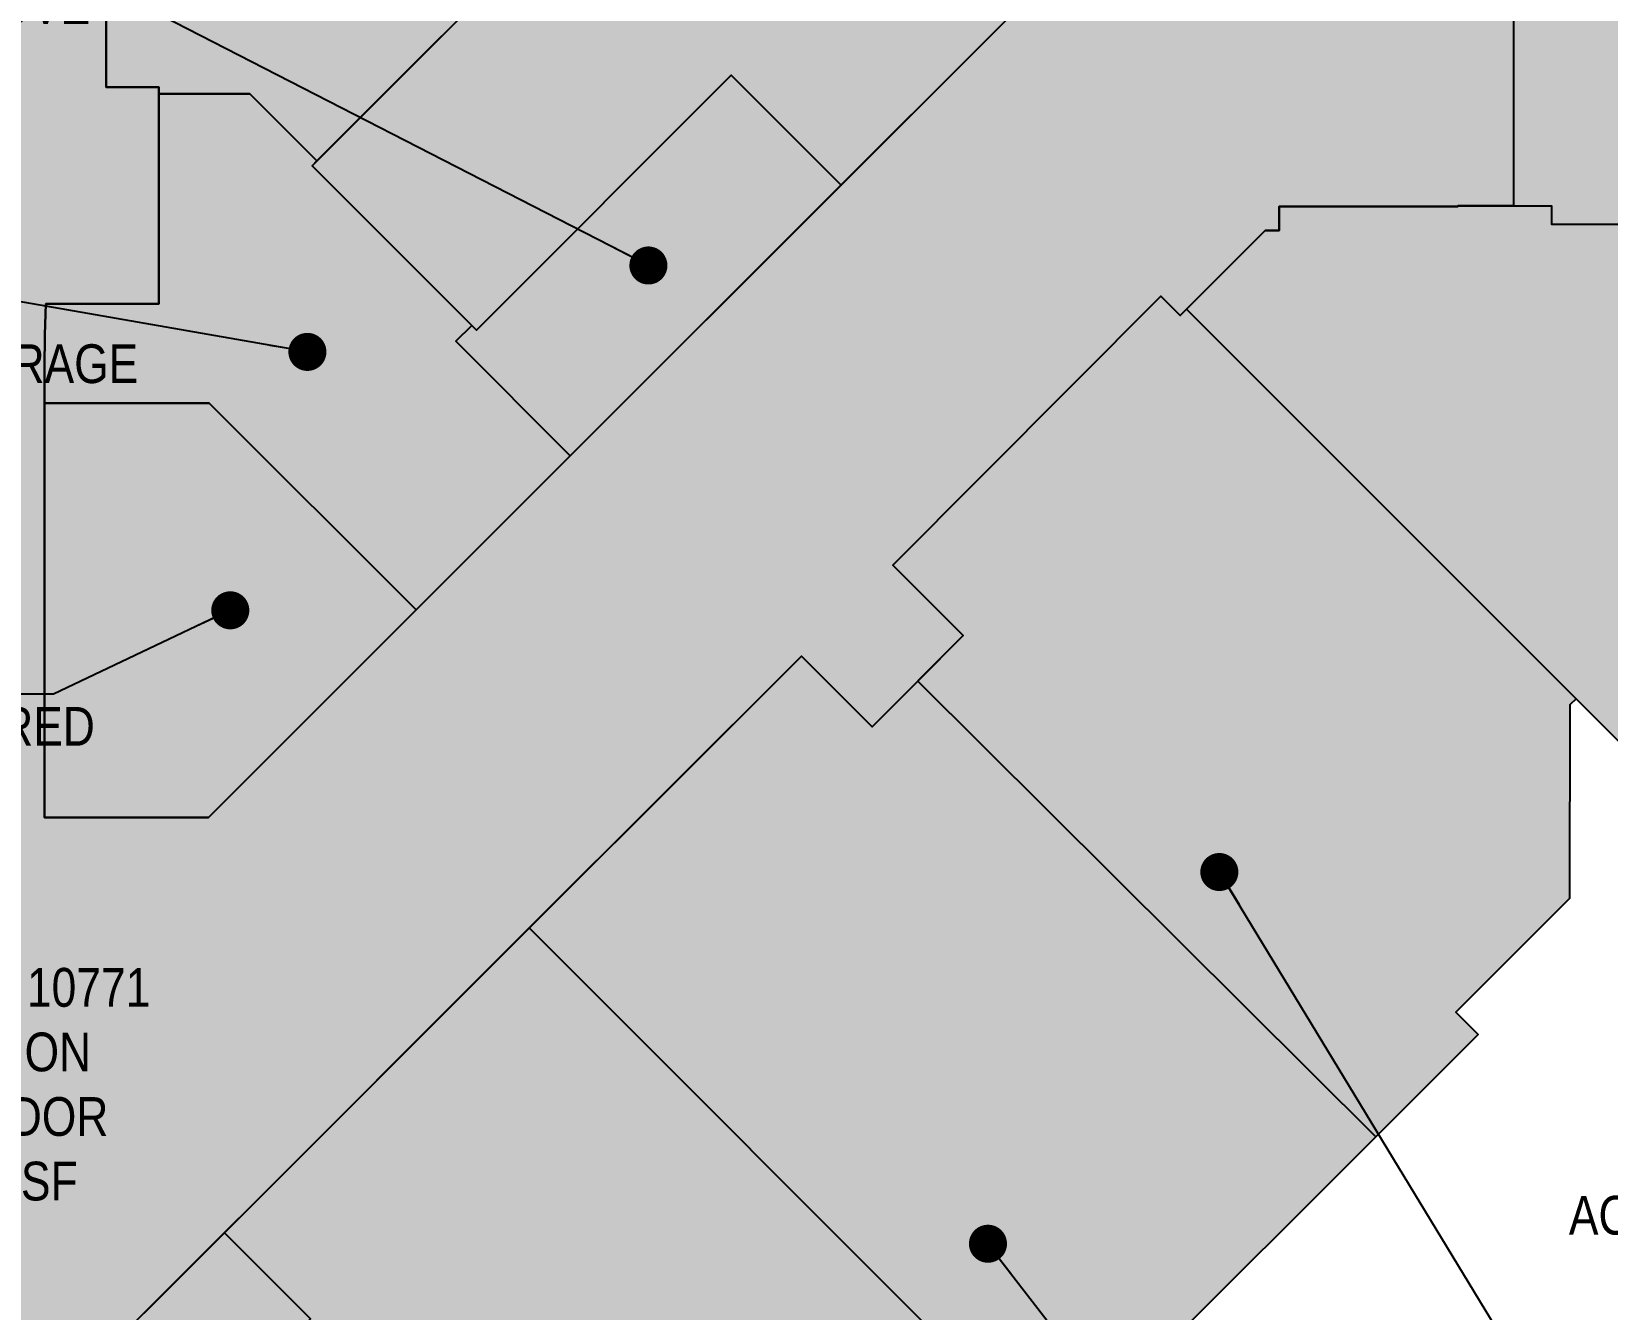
# Model space of a CAD drawing. Header units: inches. Extents: x -331 to 2565, y 2064 to 4565.
# Drawn here: x 331 to 900, y 2961 to 3423 of the extents above; entities that cross this region are included whole.
import ezdxf

# ---------------------------------------------------------------- set-up
doc = ezdxf.new("R2010")
doc.units = ezdxf.units.IN
doc.header["$LTSCALE"] = 96
doc.header["$MEASUREMENT"] = 0
for name, color, linetype in [('0-LABEL', 3, 'Continuous'), ('1-NRT', 200, 'Continuous'), ('1-NRT-PTN', 253, 'Continuous'), ('3-FCM', 190, 'Continuous'), ('3-FCM-PTN', 9, 'Continuous'), ('4-OCC', 6, 'Continuous'), ('4-OCC-PTN', 95, 'Continuous')]:
    doc.layers.add(name, color=color, linetype=linetype)
doc.styles.add('ArialN', font='ARIALN.TTF')
doc.dimstyles.new('AB-220', dxfattribs={"dimscale": 220, "dimtxt": 0.0703125, "dimasz": 0.0625, "dimexe": 0.0625, "dimexo": 0.125, "dimgap": 0.1875, "dimtad": 0, "dimdec": 4, "dimrnd": 0.0625, "dimzin": 0, "dimdsep": 46, "dimlunit": 4, "dimtxsty": 'ArialN', "dimblk": 'ARCHTICK', "dimcen": 0.0625, "dimclrd": 256, "dimclre": 256, "dimclrt": 256, "dimadec": 0, "dimazin": 0, "dimtfac": 1, "dimtdec": 4, "dimtofl": 0, "dimtmove": 2, "dimatfit": 3, "dimldrblk": 'DOT', "dimfxl": 0, "dimfrac": 2, "dimtolj": 1, "dimtzin": 0, "dimlwd": -1, "dimlwe": -1, "dimarcsym": 0})

# ---------------------------------------------------------------- blocks, each defined once
blk = doc.blocks.new('_ArchTick')
at = {"color": 0, "linetype": 'ByBlock', "const_width": 0.15}
blk.add_lwpolyline([(-0.5, -0.5), (0.5, 0.5)], dxfattribs=at)
blk = doc.blocks.new('_Dot')
at = {"lineweight": -2}
blk.add_line((-0.5, 0), (-1, 0), dxfattribs=at)
at = {"const_width": 0.5}
blk.add_lwpolyline([(-0.25, 0, 1), (0.25, 0, 1)], format="xyb", close=True, dxfattribs=at)
blk = doc.blocks.new('tags10')
at = {"layer": '0-LABEL', "char_height": 14, "attachment_point": 5, "style": 'ArialN'}
for s, insert in [('RM  10781\\P26186\\PX-RAY ALCOVE\\P54  SF', (292.6703575070896, 3444.051460933688)), ('RM  10723\\P26186\\PEQUIPMENT STORAGE\\P111  SF', (280.2498346747961, 3314.310499525247)), ('RM  10724\\P26186\\POFFICE - SHARED\\P101  SF', (283.7056649026199, 3183.252034892184)), ('RM  FCM 10771\\PCOMMON\\PCORRIDOR\\P2059  SF', (314.8844474611556, 3042.229241442092)), ('RM  10718\\P26186\\PACCESSIBLE PATIENT ROOM\\P383  SF', (999.944148633718, 3006.5456606997))]:
    blk.add_mtext(s, dxfattribs=dict(at, insert=insert))
at = {"layer": '0-LABEL', "annotation_type": 0, "has_hookline": 1}
for points, hookline_direction, text_width in [([(553.6946597315548, 3338.24257473762), (347.6703575070896, 3444.051460933688), (333.9203575070896, 3444.051460933688)], 1, 117.5866302864939), ([(253.9092313658937, 3117.411140851565), (259.8844474611556, 3042.229241442092), (273.6344474611556, 3042.229241442092)], 0, 113.4420190995907)]:
    blk.add_leader(points, dimstyle='AB-220', override={"dimfxl": 0.0625}, dxfattribs=dict(at, hookline_direction=hookline_direction, text_width=text_width))
for points, hookline_direction, text_width in [([(430.4601499941128, 3307.010100592262), (317.0691901479021, 3326.817244076274)], 1, 176.0886766712142), ([(402.594373824769, 3213.608537868829), (338.7056649026199, 3183.252034892184), (324.9556649026199, 3183.252034892184)], 1, 138.1855388813097), ([(760.0218952257055, 3119.019507383002), (883.905642325426, 2915.071151838594), (897.655642325426, 2915.071151838594)], 0, 119.6398362892224), ([(676.4124520117766, 2984.66951978527), (766.8852146951467, 2867.507609750359), (780.6352146951467, 2867.507609750359)], 0, 119.6398362892224)]:
    blk.add_leader(points, dimstyle='AB-220', dxfattribs=dict(at, hookline_direction=hookline_direction, text_width=text_width))

msp = doc.modelspace()

# ---------------------------------------------------------------- hatches: boundary and pattern name
at = {"layer": '1-NRT-PTN'}
h = msp.add_hatch(color=256, dxfattribs=at)
h.dxf.hatch_style = 1
edge = h.paths.add_edge_path()
edge.add_line((590.8596449213226, 3451.905324601607), (597.2236059520009, 3458.269285632286))
edge.add_line((597.2236059520009, 3458.269285632286), (623.0330034653105, 3432.459888118977))
edge.add_line((623.0330034653105, 3432.459888118977), (658.2241725034677, 3467.651057157143))
edge.add_line((658.2241725034677, 3467.651057157143), (690.9278611328147, 3434.947368526717))
edge.add_line((690.9278611328147, 3434.947368526717), (623.2981685082574, 3367.31767590217))
edge.add_line((623.2981685082574, 3367.31767590217), (583.6177758179139, 3406.998068592514))
edge.add_line((583.6177758179139, 3406.998068592514), (491.5297242424894, 3314.91001701709))
edge.add_line((491.5297242424894, 3314.91001701709), (432.1327546228184, 3374.30698663676))
edge.add_line((432.1327546228184, 3374.30698663676), (524.2208061982408, 3466.395038212182))
edge.add_line((524.2208061982408, 3466.395038212182), (450.2770623436866, 3540.338782066736))
edge.add_line((450.2770623436866, 3540.338782066736), (401.8687808592622, 3563.480321116188))
edge.add_line((401.8687808592622, 3563.480321116188), (396.5621944156524, 3566.294958804692))
edge.add_line((396.5621944156524, 3566.294958804692), (401.7574012880016, 3575.865914062873))
edge.add_line((401.7574012880016, 3575.865914062873), (407.9136552212865, 3586.66807027063))
edge.add_arc((901.3370754218392, 3297.758140453911), 571.7828426501729, 140.4314510308958, 149.6501174805391, ccw=False)
edge.add_line((460.5708242499351, 3661.984348979573), (495.255461378065, 3627.299814948087))
edge.add_line((495.255461378065, 3627.299814948087), (450.7641766864446, 3582.808530256465))
edge.add_line((450.7641766864446, 3582.808530256465), (483.2026374856712, 3550.369943881836))
edge.add_line((483.2026374856712, 3550.369943881836), (487.798831563382, 3554.966137959546))
edge.add_line((487.798831563382, 3554.966137959546), (590.8596449213226, 3451.905324601607))
at = {"layer": '3-FCM-PTN'}
h = msp.add_hatch(color=256, dxfattribs=at)
h.dxf.hatch_style = 1
edge = h.paths.add_edge_path()
edge.add_line((1092.25442862705, 3521.56458674961), (1111.876291836576, 3564.421695614039))
edge.add_line((1111.876291836576, 3564.421695614039), (1112.750382042208, 3564.1027101589))
edge.add_line((1112.750382042208, 3564.1027101589), (1115.758877156308, 3572.754010890833))
edge.add_line((1115.758877156308, 3572.754010890833), (1118.502163794109, 3581.49291002435))
edge.add_line((1118.502163794109, 3581.49291002435), (1120.977727654881, 3590.311379555234))
edge.add_line((1120.977727654881, 3590.311379555234), (1124.271480637071, 3604.076168524619))
edge.add_arc((857.3217545045077, 3663.161657677349), 273.4104081973984, 347.519608184642, 355.821722656267)
edge.add_line((1130.005484995086, 3643.240953964642), (1130.005484996165, 3643.240953964642))
edge.add_line((1130.005484996165, 3643.240953964642), (1129.077738612467, 3643.314808061172))
edge.add_line((1129.077738612467, 3643.314808061172), (1129.077738612467, 3690.840989414948))
edge.add_line((1129.077738612467, 3690.840989414948), (1130.005369761382, 3690.914838850964))
edge.add_arc((844.293335089988, 3669.428333472206), 286.518824284652, 4.300739724201006, 15.15373334039618)
edge.add_arc((830.5777386126629, 3667.077172647229), 300.3749999995364, 14.90271153620701, 16.16455719438679)
edge.add_line((1119.077738612222, 3750.700677865415), (1119.077738612228, 3839.952172647096))
edge.add_line((1119.077738612228, 3839.952172647096), (1143.202738612228, 3839.952172647096))
edge.add_line((1143.202738612228, 3839.952172647096), (1143.202738612228, 3859.827172647097))
edge.add_line((1143.202738612228, 3859.827172647097), (1223.077738612226, 3859.827172647097))
edge.add_line((1223.077738612226, 3859.827172647097), (1223.077738612226, 3867.077172647097))
edge.add_line((1223.077738612226, 3867.077172647097), (1359.327738612227, 3867.077172647097))
edge.add_line((1359.327738612227, 3867.077172647097), (1359.327738612227, 3862.201451851782))
edge.add_line((1359.327738612227, 3862.201451851782), (1421.327738612226, 3862.201451851782))
edge.add_line((1421.327738612226, 3862.201451851782), (1421.327738612228, 3860.952172647095))
edge.add_line((1421.327738612228, 3860.952172647095), (1499.827738612228, 3860.952172647095))
edge.add_line((1499.827738612228, 3860.952172647095), (1499.827738612228, 3827.952172647094))
edge.add_line((1499.827738612228, 3827.952172647094), (1573.702738612208, 3827.952172647094))
edge.add_line((1573.702738612208, 3827.952172647094), (1573.702738613287, 3816.139672647075))
edge.add_line((1573.702738613287, 3816.139672647075), (1681.202738613262, 3816.139672647094))
edge.add_line((1681.202738613262, 3816.139672647094), (1681.202738612208, 3867.077172647095))
edge.add_line((1681.202738612208, 3867.077172647095), (1999.077738612229, 3867.077172647095))
edge.add_line((1999.077738612229, 3867.077172647095), (1999.077738612228, 3467.077172647089))
edge.add_line((1999.077738612228, 3467.077172647089), (1817.827738613326, 3467.077172647089))
edge.add_line((1817.827738613326, 3467.077172647089), (1817.827738612224, 3359.576451851779))
edge.add_line((1817.827738612224, 3359.576451851779), (1864.765238613301, 3359.576451851748))
edge.add_line((1864.765238613301, 3359.576451851748), (1864.765238613301, 3364.01467264711))
edge.add_line((1864.765238613301, 3364.01467264711), (1948.576661756896, 3364.014879376685))
edge.add_line((1948.576661756896, 3364.014879376685), (1948.577738613308, 3367.077172647089))
edge.add_line((1948.577738613308, 3367.077172647089), (1999.577738613308, 3367.076451851789))
edge.add_line((1999.577738613308, 3367.076451851789), (1999.577738613308, 3362.201451851789))
edge.add_line((1999.577738613308, 3362.201451851789), (2129.702738612099, 3362.20145185179))
edge.add_line((2129.702738612099, 3362.20145185179), (2129.702738612099, 3466.827172647092))
edge.add_line((2129.702738612099, 3466.827172647092), (2105.327738612224, 3466.827172647092))
edge.add_line((2105.327738612224, 3466.827172647092), (2105.327738612224, 3502.202172647088))
edge.add_line((2105.327738612224, 3502.202172647088), (2129.702738612099, 3502.202172647088))
edge.add_line((2129.702738612099, 3502.202172647088), (2129.7027386121, 3737.827172647092))
edge.add_line((2129.7027386121, 3737.827172647092), (2102.827738612225, 3737.827172647092))
edge.add_line((2102.827738612225, 3737.827172647092), (2102.827738612225, 3792.577172647092))
edge.add_line((2102.827738612225, 3792.577172647092), (2106.640072344196, 3792.577157092022))
edge.add_line((2106.640072344196, 3792.577157092022), (2106.640106650465, 3876.639656280982))
edge.add_line((2106.640106650465, 3876.639656280982), (2282.45273861318, 3876.639672647088))
edge.add_line((2282.45273861318, 3876.639672647088), (2282.45273861318, 3965.076451851774))
edge.add_line((2282.45273861318, 3965.076451851774), (2251.65195736222, 3965.076451851775))
edge.add_line((2251.65195736222, 3965.076451851775), (2251.65195736222, 3972.326451851777))
edge.add_line((2251.65195736222, 3972.326451851777), (2107.702738612225, 3972.326451851776))
edge.add_line((2107.702738612225, 3972.326451851776), (2107.702738612225, 4006.951812249561))
edge.add_line((2107.702738612225, 4006.951812249561), (2035.765238613308, 4006.951812249561))
edge.add_line((2035.765238613308, 4006.951812249561), (2035.765238613308, 3972.326451851779))
edge.add_line((2035.765238613308, 3972.326451851779), (1626.202738613302, 3972.32645185178))
edge.add_line((1626.202738613302, 3972.32645185178), (1589.452738613298, 3972.32645185178))
edge.add_line((1589.452738613298, 3972.32645185178), (1589.452738613298, 3972.576451851784))
edge.add_line((1589.452738613298, 3972.576451851784), (1549.95273861222, 3972.57645185178))
edge.add_line((1549.95273861222, 3972.57645185178), (1549.952738613298, 3998.076451851868))
edge.add_line((1549.952738613298, 3998.076451851868), (1508.452738613297, 3998.076451851868))
edge.add_line((1508.452738613297, 3998.076451851868), (1508.452738613297, 3972.576451851783))
edge.add_line((1508.452738613297, 3972.576451851783), (1299.327738612254, 3972.576451851855))
edge.add_line((1299.327738612254, 3972.576451851855), (1223.952738612225, 3972.576451851849))
edge.add_line((1223.952738612225, 3972.576451851849), (1223.952738612225, 4008.576451851784))
edge.add_line((1223.952738612225, 4008.576451851784), (1177.327738612216, 4008.576451851787))
edge.add_line((1177.327738612216, 4008.576451851787), (1177.327738612212, 3972.576451851855))
edge.add_line((1177.327738612212, 3972.576451851855), (1137.827738613293, 3972.576451851862))
edge.add_line((1137.827738613293, 3972.576451851862), (1137.827738613293, 3972.326451851858))
edge.add_line((1137.827738613293, 3972.326451851858), (937.4527773187439, 3972.326451851848))
edge.add_line((937.4527773187439, 3972.326451851848), (937.4527773187439, 3972.576451851814))
edge.add_line((937.4527773187439, 3972.576451851814), (828.4527387469764, 3972.576451851784))
edge.add_line((828.4527387469764, 3972.576451851784), (795.981428057919, 3966.769266157476))
edge.add_line((795.981428057919, 3966.769266157476), (794.2319583206599, 3966.50254213025))
edge.add_line((794.2319583206599, 3966.50254213025), (794.3966574003371, 3965.431711885873))
edge.add_line((794.3966574003371, 3965.431711885873), (790.3814233470873, 3964.627358845132))
edge.add_line((790.3814233470873, 3964.627358845132), (739.8846801591335, 3954.511582680652))
edge.add_line((739.8846801591335, 3954.511582680652), (736.9527651157564, 3953.924245865648))
edge.add_line((736.9527651157564, 3953.924245865648), (733.9894109628704, 3953.18260530027))
edge.add_line((733.9894109628704, 3953.18260530027), (731.01788030115, 3952.441719494996))
edge.add_line((731.01788030115, 3952.441719494996), (727.6822617614757, 3951.443025549905))
edge.add_line((727.6822617614757, 3951.443025549905), (678.8250997138966, 3936.815048360404))
edge.add_line((678.8250997138966, 3936.815048360404), (674.824765342396, 3935.617336551442))
edge.add_line((674.824765342396, 3935.617336551442), (674.3995737782348, 3936.835159045386))
edge.add_line((674.3995737782348, 3936.835159045386), (670.8435503288406, 3935.956627120623))
edge.add_line((670.8435503288406, 3935.956627120623), (663.7889487496408, 3932.599790164727))
edge.add_arc((-3126.86794402438, 11874.56017580316), 8800.216727205381, 295.37871763998146, 295.51490339181214, ccw=False)
edge.add_line((644.9010943277318, 3923.61225954099), (639.0104533689305, 3920.809276428588))
edge.add_arc((898.7554665776693, 3296.623765985102), 676.0732381439188, 112.593870854964, 115.988727250932)
edge.add_line((602.5040247763766, 3904.332665512712), (651.6252547525091, 3803.275308447758))
edge.add_arc((811.8821917759793, 3474.722312518423), 365.5534940310187, 115.62002271111601, 116.00154029713121, ccw=False)
edge.add_arc((896.5777264994191, 3301.077184759894), 558.7499878872, 110.3622910683622, 115.7516968595742, ccw=False)
edge.add_line((702.1578161278592, 3824.911554971568), (701.7252466665884, 3826.077046465849))
edge.add_line((701.7252466665884, 3826.077046465849), (705.4112175653036, 3827.27255620063))
edge.add_line((705.4112175653036, 3827.27255620063), (742.508731137319, 3839.304783208717))
edge.add_line((742.508731137319, 3839.304783208717), (746.235657960769, 3840.513576609256))
edge.add_line((746.235657960769, 3840.513576609256), (750.6811611553904, 3840.443239665509))
edge.add_arc((909.0838382933622, 3250.781636305913), 610.5671253851505, 100.7421099116105, 105.03655863793989, ccw=False)
edge.add_line((795.2809993117787, 3850.649228730123), (793.7439970960933, 3857.656265080271))
edge.add_arc((829.1874151481964, 3664.742651401779), 196.1425456796932, 43.59731458090317, 100.41067210625692, ccw=False)
edge.add_arc((829.2893905508004, 3664.869396455211), 195.9812942785619, 28.969376622545326, 43.59103818558742, ccw=False)
edge.add_arc((802.6244413092422, 3647.850310725437), 227.5615178065947, 13.066042792670203, 29.466570375918025, ccw=False)
edge.add_line((1024.29441975791, 3699.296059247626), (1026.946942098838, 3665.978001970752))
edge.add_line((1026.946942098838, 3665.978001970752), (1023.927391183135, 3632.755399603569))
edge.add_line((1023.927391183135, 3632.755399603569), (1015.327981934704, 3600.523285860314))
edge.add_line((1015.327981934704, 3600.523285860314), (1001.396883847068, 3570.211844095642))
edge.add_line((1001.396883847068, 3570.211844095642), (982.5361330900114, 3542.695829183226))
edge.add_line((982.5361330900114, 3542.695829183226), (959.2900301878615, 3518.769323052098))
edge.add_line((959.2900301878615, 3518.769323052098), (932.3294321049702, 3499.122818355511))
edge.add_line((932.3294321049702, 3499.122818355511), (902.4323920515039, 3484.323291612339))
edge.add_line((902.4323920515039, 3484.323291612339), (869.9527386122197, 3474.646197564501))
edge.add_line((869.9527386122197, 3474.646197564501), (869.9527386122195, 3477.827172647093))
edge.add_line((869.9527386122195, 3477.827172647093), (866.3277386122234, 3477.827172647093))
edge.add_line((866.3277386122234, 3477.827172647093), (866.3277386122195, 3359.826451851807))
edge.add_line((866.3277386122195, 3359.826451851807), (880.0777386133004, 3359.826451851806))
edge.add_line((880.0777386133004, 3359.826451851806), (880.0777386133004, 3353.201451851807))
edge.add_line((880.0777386133004, 3353.201451851807), (920.4527386133018, 3353.201451851808))
edge.add_line((920.4527386133018, 3353.201451851808), (920.4527386133018, 3359.826451851807))
edge.add_line((920.4527386133018, 3359.826451851807), (1156.202738613323, 3359.82645185178))
edge.add_line((1156.202738613323, 3359.82645185178), (1156.202738613323, 3359.576451851777))
edge.add_line((1156.202738613323, 3359.576451851777), (1191.202738612245, 3359.576451851782))
edge.add_line((1191.202738612245, 3359.576451851782), (1191.202738612238, 3323.576451851878))
edge.add_line((1191.202738612238, 3323.576451851878), (1237.827738612254, 3323.576451851869))
edge.add_line((1237.827738612254, 3323.576451851869), (1237.827738612251, 3359.576451851779))
edge.add_line((1237.827738612251, 3359.576451851779), (1277.327738613328, 3359.576450137676))
edge.add_line((1277.327738613328, 3359.576450137676), (1277.327738613328, 3359.826451851775))
edge.add_line((1277.327738613328, 3359.826451851775), (1477.390238613325, 3359.826451851775))
edge.add_line((1477.390238613325, 3359.826451851775), (1477.390238613325, 3359.576439741855))
edge.add_line((1477.390238613325, 3359.576439741855), (1516.890238613323, 3359.576439741856))
edge.add_line((1516.890238613323, 3359.576439741856), (1516.890238613323, 3323.576439741949))
edge.add_line((1516.890238613323, 3323.576439741949), (1563.515238613198, 3323.576348126719))
edge.add_line((1563.515238613198, 3323.576348126719), (1563.515309351281, 3359.576439741853))
edge.add_line((1563.515309351281, 3359.576439741853), (1603.015238613328, 3359.576439741848))
edge.add_line((1603.015238613328, 3359.576439741848), (1603.015238613328, 3359.82643974185))
edge.add_line((1603.015238613328, 3359.82643974185), (1817.812113612583, 3359.576451851779))
edge.add_line((1817.812113612583, 3359.576451851779), (1817.812113612583, 3467.077172647089))
edge.add_line((1817.812113612583, 3467.077172647089), (1681.20273861221, 3467.077172647089))
edge.add_line((1681.20273861221, 3467.077172647089), (1681.202738613827, 3518.01467264709))
edge.add_line((1681.202738613827, 3518.01467264709), (1578.577738614219, 3518.014672647108))
edge.add_line((1578.577738614219, 3518.014672647108), (1578.577738612208, 3496.081444028735))
edge.add_line((1578.577738612208, 3496.081444028735), (1530.077738612227, 3496.081444028735))
edge.add_line((1530.077738612227, 3496.081444028735), (1530.077738612227, 3467.077172647094))
edge.add_line((1530.077738612227, 3467.077172647094), (1499.077738612227, 3467.077172647094))
edge.add_line((1499.077738612227, 3467.077172647094), (1499.077738612227, 3496.081444028735))
edge.add_line((1499.077738612227, 3496.081444028735), (1403.327738612227, 3496.081444028735))
edge.add_line((1403.327738612227, 3496.081444028735), (1403.327738612227, 3472.202172647092))
edge.add_line((1403.327738612227, 3472.202172647092), (1259.577738612228, 3472.202172647092))
edge.add_line((1259.577738612228, 3472.202172647092), (1259.577738612228, 3474.327172647094))
edge.add_line((1259.577738612228, 3474.327172647094), (1143.077738613306, 3474.327172647094))
edge.add_line((1143.077738613306, 3474.327172647094), (1143.077738613306, 3498.277136672237))
edge.add_line((1143.077738613306, 3498.277136672237), (1092.092890171573, 3521.21176239524))
edge.add_line((1092.092890171573, 3521.21176239524), (1092.25442862705, 3521.56458674961))
h = msp.add_hatch(color=256, dxfattribs=at)
h.dxf.hatch_style = 1
edge = h.paths.add_edge_path()
edge.add_line((602.5040247763766, 3904.332665512712), (651.6252547525091, 3803.275308447758))
edge.add_line((651.6252547525091, 3803.275308447758), (649.4490937936193, 3802.204900877161))
edge.add_line((649.4490937936193, 3802.204900877161), (639.7265777192274, 3797.291892657838))
edge.add_line((639.7265777192274, 3797.291892657838), (630.1018345234324, 3792.190357012023))
edge.add_line((630.1018345234324, 3792.190357012023), (620.5787506460247, 3786.902369406328))
edge.add_line((620.5787506460247, 3786.902369406328), (615.2640106307799, 3792.217266154075))
edge.add_line((615.2640106307799, 3792.217266154075), (609.3170664344693, 3788.760105606422))
edge.add_line((609.3170664344693, 3788.760105606422), (603.6760221330908, 3785.388073200751))
edge.add_line((603.6760221330908, 3785.388073200751), (591.3215227233211, 3777.731247177928))
edge.add_line((591.3215227233211, 3777.731247177928), (579.1471750116768, 3769.741719578431))
edge.add_line((579.1471750116768, 3769.741719578431), (567.1841536191475, 3761.439110708204))
edge.add_line((567.1841536191475, 3761.439110708204), (544.0070217916314, 3743.862431325311))
edge.add_line((544.0070217916259, 3743.862431325307), (541.5429166419161, 3741.879049307539))
edge.add_line((541.5429166419161, 3741.879049307539), (575.6888061897154, 3707.73315975974))
edge.add_line((575.6888061897154, 3707.73315975974), (613.6638882205087, 3745.708241790534))
edge.add_line((613.6638882205087, 3745.708241790534), (646.1023622015236, 3713.269668597689))
edge.add_line((646.1023622015236, 3713.269668597689), (641.5061681238105, 3708.673474519976))
edge.add_line((641.5061681238105, 3708.673474519976), (644.9533136820952, 3705.226328961691))
edge.add_line((644.9533136820952, 3705.226328961691), (491.2459771216656, 3551.518992401262))
edge.add_line((491.2459771216656, 3551.518992401262), (487.7988315633826, 3554.966137959546))
edge.add_line((487.7988315633826, 3554.966137959546), (483.2026374856709, 3550.369943881836))
edge.add_line((483.2026374856709, 3550.369943881836), (450.7641766864443, 3582.808530256465))
edge.add_line((450.7641766864443, 3582.808530256465), (495.255461378065, 3627.299814948087))
edge.add_line((495.255461378065, 3627.299814948087), (460.5909504805718, 3661.96432584558))
edge.add_line((460.5909504805718, 3661.96432584558), (458.5941987028695, 3659.583013684847))
edge.add_line((458.5941987028695, 3659.583013684847), (456.6668210697596, 3657.215353562864))
edge.add_line((456.6668210697596, 3657.215353562864), (449.1340236952152, 3647.703976591007))
edge.add_line((449.1340236952152, 3647.703976591007), (440.4555298066567, 3636.201850635786))
edge.add_line((440.4555298066567, 3636.201850635786), (431.6519652025271, 3623.877489091785))
edge.add_line((431.6519652025271, 3623.877489091785), (423.1491040170453, 3611.272831745306))
edge.add_line((423.1491040170453, 3611.272831745306), (415.4354704915092, 3599.191732152878))
edge.add_line((415.4354704915092, 3599.191732152878), (407.9911325009013, 3586.802822670104))
edge.add_line((407.9911325009013, 3586.802822670104), (403.8361569103822, 3579.576279180697))
edge.add_line((403.8361569103822, 3579.576279180697), (396.564995162778, 3566.293605423586))
edge.add_line((396.564995162778, 3566.293605423586), (401.8687515059828, 3563.480259721712))
edge.add_line((401.8687515059828, 3563.480259721712), (381.7055275405228, 3521.301984516115))
edge.add_line((381.7055275405228, 3521.301984516115), (382.8485246483115, 3520.813093661846))
edge.add_line((382.8485246483115, 3520.813093661846), (377.03538030854, 3506.691661414785))
edge.add_line((377.03538030854, 3506.691661414785), (371.6103228943284, 3492.416641348872))
edge.add_line((371.6103228943284, 3492.416641348872), (366.5774042770149, 3477.998695435771))
edge.add_line((366.5774042770149, 3477.998695435771), (361.9403840161472, 3463.448593937017))
edge.add_line((361.9403840161472, 3463.448593937017), (357.7027133443826, 3448.777158577055))
edge.add_line((357.7027133443826, 3448.777158577055), (357.7027386122199, 3448.777252212041))
edge.add_line((357.7027386122199, 3448.777252212041), (357.7027386122199, 3402.702172647107))
edge.add_line((357.7027386122199, 3402.702172647107), (376.7830876162034, 3402.702172647107))
edge.add_line((376.7830876162034, 3402.702172647107), (376.7830876162034, 3324.326997853337))
edge.add_line((376.7830876162034, 3324.326997853337), (335.9429671595881, 3324.326997853338))
edge.add_line((335.9429671595881, 3324.326997853338), (335.5820350499584, 3313.122358338976))
edge.add_line((335.5820350499584, 3313.122358338976), (335.4543102198522, 3301.223594723311))
edge.add_line((335.4543102198522, 3301.223594723311), (335.4527264994213, 3138.701997853335))
edge.add_line((335.4527264994213, 3138.701997853335), (394.6824904583409, 3138.701997853335))
edge.add_line((394.6824904583409, 3138.701997853335), (523.7164577719601, 3267.735965166954))
edge.add_line((523.7164577719601, 3267.735965166954), (774.278072964637, 3518.29758035962))
edge.add_line((774.278072964637, 3518.29758035962), (814.7484806771636, 3477.827172647094))
edge.add_line((814.7484806771636, 3477.827172647094), (866.3277386122234, 3477.827172647093))
edge.add_line((866.3277386122234, 3477.827172647093), (866.330688426014, 3359.826417041354))
edge.add_line((866.330688426014, 3359.826417041354), (846.2027386133004, 3359.826451851808))
edge.add_line((846.2027386133004, 3359.826451851808), (846.2027386133004, 3359.576451851783))
edge.add_line((846.2027386133004, 3359.576451851783), (781.7027386122215, 3359.576451851784))
edge.add_line((781.7027386122215, 3359.576451851784), (781.7027386122218, 3350.902154914188))
edge.add_line((781.7027386122218, 3350.902154914188), (776.5777386122218, 3350.902154914188))
edge.add_line((776.5777386122218, 3350.902154914188), (745.8869660369594, 3320.211382338925))
edge.add_line((745.8869660369594, 3320.211382338925), (738.9095547686218, 3327.188793607264))
edge.add_line((738.9095547686218, 3327.188793607264), (642.0364982086817, 3229.962183656739))
edge.add_line((642.0364982086817, 3229.962183656739), (667.4923423313317, 3204.506339534084))
edge.add_line((667.4923423313317, 3204.506339534084), (634.5234886585245, 3171.537485861233))
edge.add_line((634.5234886585245, 3171.537485861233), (609.0676445358531, 3196.993329983914))
edge.add_line((609.0676445358531, 3196.993329983914), (338.077726500537, 2926.356965338114))
edge.add_line((338.077726500537, 2926.356965338114), (338.0777264994535, 2409.077172647095))
edge.add_line((338.0777264994535, 2409.077172647095), (330.5777264994522, 2409.077172647096))
edge.add_line((330.5777264994522, 2409.077172647096), (330.5777265005325, 2291.577132181194))
edge.add_line((330.5777265005325, 2291.577132181194), (253.8277386070636, 2291.577172647149))
edge.add_line((253.8277386070636, 2291.577172647149), (253.8277386071154, 2289.764672647096))
edge.add_line((253.8277386071154, 2289.764672647096), (225.7027264994213, 2289.764672647096))
edge.add_line((225.7027264994213, 2289.764672647096), (225.7027264994213, 2542.639672647097))
edge.add_line((225.7027264994213, 2542.639672647097), (223.0777265004983, 2542.639672647097))
edge.add_line((223.0777265004983, 2542.639672647097), (223.0777264994704, 2682.327172647092))
edge.add_line((223.0777264994704, 2682.327172647092), (187.077726499534, 2682.327172647097))
edge.add_line((187.077726499534, 2682.327172647097), (187.0777264995359, 2728.952172647101))
edge.add_line((187.0777264995359, 2728.952172647101), (223.0777264994817, 2728.952172647098))
edge.add_line((223.0777264994817, 2728.952172647098), (223.077726499479, 3008.327172647094))
edge.add_line((223.077726499479, 3008.327172647094), (187.0777264995668, 3008.327172647097))
edge.add_line((187.0777264995668, 3008.327172647097), (187.0777264995695, 3054.952172647107))
edge.add_line((187.0777264995695, 3054.952172647107), (223.0777264994795, 3054.9521726471))
edge.add_line((223.0777264994795, 3054.9521726471), (223.0776466032103, 3287.326993601382))
edge.add_line((223.0776466032103, 3287.326993601382), (224.544468141855, 3287.326993601382))
edge.add_line((224.544468141855, 3287.326993601382), (224.6862519759984, 3291.314281458261))
edge.add_line((224.6862519759984, 3291.314281458261), (225.8719123193391, 3342.300497336183))
edge.add_line((225.8719123193391, 3342.300497336183), (225.932438828193, 3344.903281231337))
edge.add_line((225.932438828193, 3344.903281231337), (226.3573688154088, 3351.013523857779))
edge.add_line((226.3573688154088, 3351.013523857779), (226.7619641165325, 3354.472189266879))
edge.add_line((226.7619641165325, 3354.472189266879), (232.6875471324493, 3405.126779048275))
edge.add_line((232.6875471324493, 3405.126779048275), (233.1617934519404, 3409.180853171386))
edge.add_line((233.1617934519404, 3409.180853171386), (232.0878963262276, 3409.355844395232))
edge.add_line((232.0878963262276, 3409.355844395232), (232.7040230411266, 3413.108339878361))
edge.add_line((232.7040230411266, 3413.108339878361), (241.5293062719925, 3447.117621714601))
edge.add_line((241.5293062719925, 3447.117621714601), (251.4456130827698, 3486.065791769367))
edge.add_line((251.4456130827698, 3486.065791769367), (263.675526768794, 3524.350545717839))
edge.add_line((263.675526768794, 3524.350545717839), (274.2464004655303, 3557.88006601516))
edge.add_line((274.2464004655303, 3557.88006601516), (275.667859764706, 3561.354042018971))
edge.add_line((275.667859764706, 3561.354042018971), (276.6697727950523, 3560.934053324301))
edge.add_line((276.6697727950523, 3560.934053324301), (278.4274756063305, 3564.647109083169))
edge.add_line((278.4274756063305, 3564.647109083169), (303.0619832205225, 3616.686225011556))
edge.add_line((303.0619832205225, 3616.686225011556), (332.4046514608763, 3666.159681919343))
edge.add_line((332.4046514608763, 3666.159681919343), (334.4840333726579, 3669.665641587521))
edge.add_line((334.4840333726579, 3669.665641587521), (333.5742885864815, 3670.272125066979))
edge.add_line((333.5742885864815, 3670.272125066979), (335.7029632012068, 3673.458591342815))
edge.add_line((335.7029632012068, 3673.458591342815), (357.5820139087291, 3700.959768689689))
edge.add_line((357.5820139087291, 3700.959768689689), (382.4784484445922, 3732.48440521286))
edge.add_line((382.4784484445922, 3732.48440521286), (382.4784484392749, 3732.484405217316))
edge.add_line((382.4784484392749, 3732.484405217316), (384.7153608340723, 3735.150160617087))
edge.add_line((384.7153608340723, 3735.150160617087), (409.2028178424621, 3762.475124457364))
edge.add_line((409.2028178424621, 3762.475124457364), (432.4921338094597, 3788.807930572537))
edge.add_line((432.4921338094597, 3788.807930572537), (435.2745286511859, 3791.469944742001))
edge.add_line((435.2745286511859, 3791.469944742001), (436.0284064209998, 3790.668926464545))
edge.add_line((436.0284064209998, 3790.668926464545), (439.0729188929178, 3793.284649862337))
edge.add_line((439.0729188929178, 3793.284649862337), (477.7564230177282, 3826.519970059768))
edge.add_line((477.7564230177282, 3826.519970059768), (482.7229189537286, 3830.786984810021))
edge.add_line((482.7229189537286, 3830.786984810021), (488.0652075346668, 3834.573436399827))
edge.add_line((488.0652075346668, 3834.573436399827), (533.0819108475287, 3866.479905929569))
edge.add_line((533.0819108475287, 3866.479905929569), (566.8057881168037, 3885.592154569473))
edge.add_arc((898.5018076941212, 3297.124815261373), 675.5117014795458, 116.00070824221501, 119.4082551655201, ccw=False)
edge.add_arc((928.5283238076138, 3235.563265311144), 744.0056143637455, 115.98917934347429, 116.0007082422151, ccw=False)
at = {"layer": '4-OCC-PTN'}
h = msp.add_hatch(color=109, dxfattribs=at)
h.dxf.hatch_style = 1
edge = h.paths.add_edge_path()
edge.add_line((401.8687515059828, 3563.480259721712), (450.2770623436866, 3540.338782066736))
edge.add_line((450.2770623436866, 3540.338782066736), (524.2208061982408, 3466.395038212182))
edge.add_line((524.2208061982408, 3466.395038212182), (433.8563274019604, 3376.030559415903))
edge.add_line((433.8563274019604, 3376.030559415903), (409.6222141707552, 3400.264672647107))
edge.add_line((409.6222141707552, 3400.264672647107), (376.7830876172839, 3400.264672647107))
edge.add_line((376.7830876172839, 3400.264672647107), (376.7830876172839, 3402.702172647107))
edge.add_line((376.7830876172839, 3402.702172647107), (357.7027386133003, 3402.702172647107))
edge.add_line((357.7027386133003, 3402.702172647107), (357.7027133290258, 3448.777158520147))
edge.add_arc((918.565689102483, 3293.401780189698), 581.9869292216003, 156.9988338212632, 164.515718752348, ccw=False)
edge.add_line((382.848524649393, 3520.813093661849), (381.727908343883, 3521.348801616648))
edge.add_line((381.727908343883, 3521.348801616648), (401.8687515062013, 3563.480259722169))
edge.add_line((401.8687515062013, 3563.480259722169), (401.8687515059828, 3563.480259721712))
h = msp.add_hatch(color=109, dxfattribs=at)
h.dxf.hatch_style = 1
h.paths.add_polyline_path([(583.6177758179122, 3406.998068592512), (623.2981685077076, 3367.31767590272), (525.4675734877144, 3269.487080882728), (484.0911509554019, 3310.863503415042), (489.8336943999693, 3316.60604685961), (491.5297242424893, 3314.91001701709)])
h = msp.add_hatch(color=109, dxfattribs=at)
h.dxf.hatch_style = 1
h.paths.add_polyline_path([(335.4543087954263, 3301.077309094751), (335.4543102209325, 3301.223594723311), (335.5820350510389, 3313.122358338976), (335.9429671606683, 3324.326997853338), (376.7830876172839, 3324.326997853338), (376.7830876172839, 3400.264672647107), (409.6222141707552, 3400.264672647107), (433.8563274019608, 3376.030559415902), (432.132754622819, 3374.30698663676), (489.8336943999695, 3316.60604685961), (484.0911509554019, 3310.863503415042), (525.467573487724, 3269.487080882719), (469.7360211435059, 3213.755528537419), (394.9770518274273, 3288.514497853337), (335.4541863805437, 3288.515077884422), (335.4527265005017, 3301.077184757044)])
h = msp.add_hatch(color=109, dxfattribs=at)
h.dxf.hatch_style = 1
h.paths.add_polyline_path([(1051.515238613325, 3359.826451851869), (1051.515238613325, 3094.304132850905), (936.2027386131846, 3094.304132850905), (936.2027386131846, 3105.70200996326), (904.7019873522983, 3105.70200996326), (904.7019873524168, 3131.017131890794), (930.1452227090599, 3156.460367247437), (913.1235604470961, 3173.482029509403), (905.1238425223574, 3165.482311584664), (748.1408689025313, 3322.465285204497), (776.5777386122218, 3350.902154914188), (781.7027386133002, 3350.902154914188), (781.7027386133001, 3359.576451851784), (846.2027386133004, 3359.576451851783), (846.2027390456651, 3359.826451851807), (880.0777386133004, 3359.826451851806), (880.0777386133004, 3353.201451851807), (920.4527386133018, 3353.201451851808), (920.4527386133018, 3359.826451851807)])
h = msp.add_hatch(color=109, dxfattribs=at)
h.dxf.hatch_style = 1
h.paths.add_polyline_path([(738.9089823070827, 3327.188221144646), (745.8863935748819, 3320.210809876848), (748.1408689025312, 3322.465285204497), (888.9523629828582, 3181.653791124166), (886.6984601178277, 3179.399888259135), (886.5769873524144, 3109.458809121896), (845.4921140177595, 3068.373935787235), (853.535453653764, 3060.330596151232), (816.5581396610414, 3023.35328215851), (651.007915494928, 3188.021912697659), (667.4923423324103, 3204.506339534084), (642.0364982097609, 3229.96218365674), (738.9095547696427, 3327.188793607321)])
h = msp.add_hatch(color=109, dxfattribs=at)
h.dxf.hatch_style = 1
h.paths.add_polyline_path([(469.7360211434246, 3213.755528537338), (394.6824904583409, 3138.701997853335), (335.4527265061134, 3138.702573747767), (335.4541863805438, 3288.515077884324), (394.9770518274273, 3288.514497853337)])
h = msp.add_hatch(color=109, dxfattribs=at)
h.dxf.hatch_style = 1
h.paths.add_polyline_path([(816.5581396610414, 3023.35328215851), (735.6253978909159, 2942.420540388384), (727.582058255037, 2950.463867914457), (701.9638172003132, 2924.845588289634), (679.3363633654022, 2947.473008057342), (670.630128155703, 2938.766772847639), (510.5588310828584, 3098.838069920495), (609.0676445369361, 3196.993329983909), (634.523488659579, 3171.537485861256), (651.007915494928, 3188.021912697659)])
h = msp.add_hatch(color=109, dxfattribs=at)
h.dxf.hatch_style = 1
h.paths.add_polyline_path([(670.630128155703, 2938.766772847639), (661.3051574787482, 2929.441802170685), (691.9759085759821, 2898.771051073451), (615.0636916986083, 2821.85883419608), (607.0203520626125, 2829.902173832076), (589.4454253039933, 2812.327247073457), (572.4748686105371, 2829.297803766912), (561.0285775900793, 2817.851512746455), (426.4573771806674, 2952.42271315586), (431.5839075372181, 2957.549223422203), (400.535047061573, 2988.598215908314), (510.5588310828584, 3098.838069920495)])
h = msp.add_hatch(color=109, dxfattribs=at)
h.dxf.hatch_style = 1
h.paths.add_polyline_path([(400.535047061573, 2988.598215908314), (431.5839075372181, 2957.549223422203), (373.3359213589236, 2899.301375104336), (342.1790288125711, 2930.458267650149)])

# ---------------------------------------------------------------- linework, layer by layer
at = {"layer": '1-NRT'}
msp.add_lwpolyline([(590.8596449213226, 3451.905324601607), (597.2236059520009, 3458.269285632286), (623.0330034653105, 3432.459888118977), (658.2241725034677, 3467.651057157143), (690.9278611328147, 3434.947368526717), (623.2981685082574, 3367.31767590217), (583.6177758179139, 3406.998068592514), (491.5297242424894, 3314.91001701709), (432.1327546228184, 3374.30698663676), (524.2208061982408, 3466.395038212182), (450.2770623436866, 3540.338782066736), (401.8687808592622, 3563.480321116188), (396.5621944156524, 3566.294958804692), (401.7574012880016, 3575.865914062873), (407.9136552212865, 3586.66807027063, -0.04024572837388665), (460.5708242499351, 3661.984348979573), (495.255461378065, 3627.299814948087), (450.7641766864446, 3582.808530256465), (483.2026374856712, 3550.369943881836), (487.798831563382, 3554.966137959546)], format="xyb", close=True, dxfattribs=at)
at = {"layer": '3-FCM'}
for points in [[(357.7027386122199, 3448.777252212041), (357.7027386122199, 3402.702172647107), (376.7830876162034, 3402.702172647107), (376.7830876162034, 3324.326997853337), (335.9429671595881, 3324.326997853338), (335.5820350499584, 3313.122358338976), (335.4543102198522, 3301.223594723311), (335.4527264994213, 3138.701997853335), (394.6824904583409, 3138.701997853335), (523.7164577719601, 3267.735965166954), (774.278072964637, 3518.29758035962)], [(902.4323920515039, 3484.323291612339), (869.9527386122197, 3474.646197564501), (869.9527386122195, 3477.827172647093), (866.3277386122234, 3477.827172647093), (866.3277386122195, 3359.826451851807), (880.0777386133004, 3359.826451851806), (880.0777386133004, 3353.201451851807), (920.4527386133018, 3353.201451851808)], [(866.3277386122234, 3477.827172647093), (866.330688426014, 3359.826417041354), (846.2027386133004, 3359.826451851808), (846.2027386133004, 3359.576451851783), (781.7027386122215, 3359.576451851784), (781.7027386122218, 3350.902154914188), (776.5777386122218, 3350.902154914188), (745.8869660369594, 3320.211382338925), (738.9095547686218, 3327.188793607264), (642.0364982086817, 3229.962183656739), (667.4923423313317, 3204.506339534084), (634.5234886585245, 3171.537485861233), (609.0676445358531, 3196.993329983914), (338.077726500537, 2926.356965338114)]]:
    msp.add_lwpolyline(points, dxfattribs=at)
at = {"layer": '4-OCC'}
for p, q in [((376.7830876172839, 3324.326997853338), (338.0759543748571, 3324.326997853338)), ((402.350520171638, 2990.406789358103), (398.719573951508, 2986.789642458525))]:
    msp.add_line(p, q, dxfattribs=at)
msp.add_lwpolyline([(401.8687515059828, 3563.480259721712), (450.2770623436866, 3540.338782066736), (524.220806198238, 3466.395038212185), (433.8563274019604, 3376.030559415903), (409.6222141707552, 3400.264672647107), (376.7830876162034, 3400.264672647107), (376.7830876162034, 3402.702172647107), (357.7027386133003, 3402.702172647107), (357.7027386133003, 3448.777252212041), (357.7027133454629, 3448.777158577055), (361.9403840172275, 3463.448593937017), (366.5774042780952, 3477.998695435771), (371.6103228954087, 3492.416641348872), (377.0353803096203, 3506.691661414785), (382.8485246493918, 3520.813093661846), (381.7055275416031, 3521.301984516115), (401.8687515070631, 3563.480259721712), (402.9139807235027, 3562.980590385217)], dxfattribs=at)
msp.add_lwpolyline([(401.8687515059828, 3563.480259721712), (450.2770623436866, 3540.338782066736), (524.2208061982408, 3466.395038212182), (433.8563274019604, 3376.030559415903), (409.6222141707552, 3400.264672647107), (376.7830876172839, 3400.264672647107), (376.7830876172839, 3402.702172647107), (357.7027386133003, 3402.702172647107), (357.7027133290258, 3448.777158520147, -0.0328103639571482), (382.848524649393, 3520.813093661849), (381.727908343883, 3521.348801616648), (401.8687515062013, 3563.480259722169)], format="xyb", close=True, dxfattribs=at)
for points in [[(583.6177758179122, 3406.998068592512), (623.2981685077076, 3367.31767590272), (525.4675734877144, 3269.487080882728), (484.0911509554019, 3310.863503415042), (489.8336943999693, 3316.60604685961), (491.5297242424893, 3314.91001701709)], [(335.4543087954263, 3301.077309094751), (335.4543102209325, 3301.223594723311), (335.5820350510389, 3313.122358338976), (335.9429671606683, 3324.326997853338), (376.7830876172839, 3324.326997853338), (376.7830876172839, 3400.264672647107), (409.6222141707552, 3400.264672647107), (433.8563274019608, 3376.030559415902), (432.132754622819, 3374.30698663676), (489.8336943999695, 3316.60604685961), (484.0911509554019, 3310.863503415042), (525.467573487724, 3269.487080882719), (469.7360211435059, 3213.755528537419), (394.9770518274273, 3288.514497853337), (335.4541863805437, 3288.515077884422), (335.4527265005017, 3301.077184757044)], [(1051.515238613325, 3359.826451851869), (1051.515238613325, 3094.304132850905), (936.2027386131846, 3094.304132850905), (936.2027386131846, 3105.70200996326), (904.7019873522983, 3105.70200996326), (904.7019873524168, 3131.017131890794), (930.1452227090599, 3156.460367247437), (913.1235604470961, 3173.482029509403), (905.1238425223574, 3165.482311584664), (748.1408689025313, 3322.465285204497), (776.5777386122218, 3350.902154914188), (781.7027386133002, 3350.902154914188), (781.7027386133001, 3359.576451851784), (846.2027386133004, 3359.576451851783), (846.2027390456651, 3359.826451851807), (880.0777386133004, 3359.826451851806), (880.0777386133004, 3353.201451851807), (920.4527386133018, 3353.201451851808), (920.4527386133018, 3359.826451851807)], [(738.9089823070827, 3327.188221144646), (745.8863935748819, 3320.210809876848), (748.1408689025312, 3322.465285204497), (888.9523629828582, 3181.653791124166), (886.6984601178277, 3179.399888259135), (886.5769873524144, 3109.458809121896), (845.4921140177595, 3068.373935787235), (853.535453653764, 3060.330596151232), (816.5581396610414, 3023.35328215851), (651.007915494928, 3188.021912697659), (667.4923423324103, 3204.506339534084), (642.0364982097609, 3229.96218365674), (738.9095547696427, 3327.188793607321)], [(469.7360211434246, 3213.755528537338), (394.6824904583409, 3138.701997853335), (335.4527265061134, 3138.702573747767), (335.4541863805438, 3288.515077884324), (394.9770518274273, 3288.514497853337)], [(816.5581396610414, 3023.35328215851), (735.6253978909159, 2942.420540388384), (727.582058255037, 2950.463867914457), (701.9638172003132, 2924.845588289634), (679.3363633654022, 2947.473008057342), (670.630128155703, 2938.766772847639), (510.5588310828584, 3098.838069920495), (609.0676445369361, 3196.993329983909), (634.523488659579, 3171.537485861256), (651.007915494928, 3188.021912697659), (816.5581396610414, 3023.35328215851)], [(670.630128155703, 2938.766772847639), (661.3051574787482, 2929.441802170685), (691.9759085759821, 2898.771051073451), (615.0636916986083, 2821.85883419608), (607.0203520626125, 2829.902173832076), (589.4454253039933, 2812.327247073457), (572.4748686105371, 2829.297803766912), (561.0285775900793, 2817.851512746455), (426.4573771806674, 2952.42271315586), (431.5839075372181, 2957.549223422203), (400.535047061573, 2988.598215908314), (510.5588310828584, 3098.838069920495), (670.6301281557411, 2938.766772847677)], [(400.535047061573, 2988.598215908314), (431.5839075372181, 2957.549223422203), (373.3359213589236, 2899.301375104336), (342.1790288125711, 2930.458267650149)]]:
    msp.add_lwpolyline(points, close=True, dxfattribs=at)

# ---------------------------------------------------------------- block references
at = {"layer": '0-LABEL'}
msp.add_blockref('tags10', (0, 0), dxfattribs=at)

doc.saveas('drawing.dxf')
